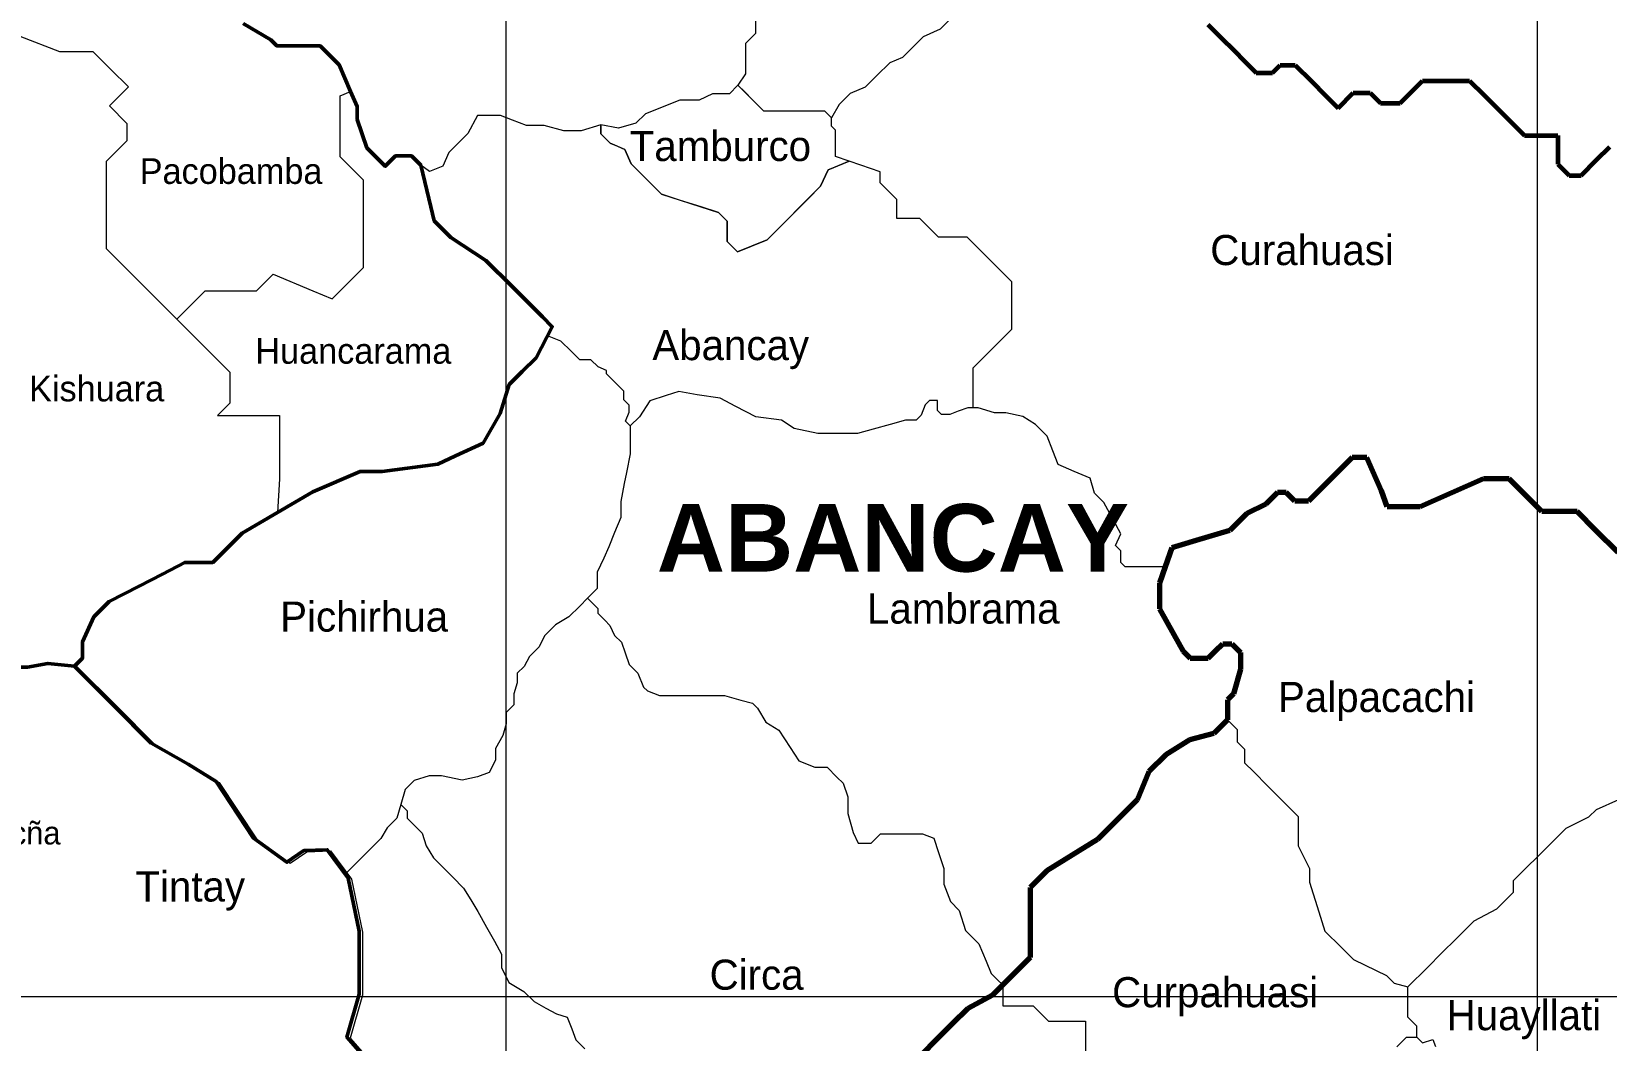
# Model space of a CAD drawing. Header units: metres. Extents: x 766932 to 768173, y 8405668 to 8406206.
# Drawn here: x 768093.03 to 768099.96, y 8406160.22 to 8406164.66 of the extents above; entities that cross this region are included whole.
import ezdxf

# ---------------------------------------------------------------- set-up
doc = ezdxf.new("R2010")
doc.units = ezdxf.units.M
for name, color, linetype, lineweight in [('02', 2, 'Continuous', 20), ('Cap Prov', 94, 'Continuous', 25), ('Distrito', 212, 'Continuous', 25), ('Ejes de Coordenadas', 38, 'Continuous', 5), ('Eléctricas', 30, 'Continuous', 20), ('poste', 131, 'Continuous', 30)]:
    doc.layers.add(name, color=color, linetype=linetype, lineweight=lineweight)
doc.layers.add('05', color=5, linetype='Continuous')
doc.styles.add('century', font='GOTHIC.TTF')

msp = doc.modelspace()

# ---------------------------------------------------------------- linework, layer by layer
at = {"lineweight": 60}
for p, q in [((768098.2019, 8406164.6915), (768098.2658, 8406164.6275)), ((768098.2658, 8406164.6275), (768098.3112, 8406164.5821)), ((768098.3112, 8406164.5821), (768098.369, 8406164.5244)), ((768098.369, 8406164.5244), (768098.4144, 8406164.479)), ((768098.4867, 8406164.479), (768098.5208, 8406164.5131)), ((768098.5208, 8406164.5131), (768098.5858, 8406164.5131)), ((768098.5858, 8406164.5131), (768098.6574, 8406164.4414)), ((768098.4144, 8406164.479), (768098.4867, 8406164.479)), ((768098.6574, 8406164.4414), (768098.7193, 8406164.3795)), ((768099.0873, 8406164.3843), (768099.1471, 8406164.4441)), ((768099.1471, 8406164.4441), (768099.2462, 8406164.4441)), ((768099.2462, 8406164.4441), (768099.3535, 8406164.4441)), ((768099.3535, 8406164.4441), (768099.4175, 8406164.3801)), ((768098.7193, 8406164.3795), (768098.775, 8406164.3238)), ((768098.775, 8406164.3238), (768098.8417, 8406164.3905)), ((768098.8417, 8406164.3905), (768098.916, 8406164.3905)), ((768098.916, 8406164.3905), (768098.9614, 8406164.3451)), ((768098.9614, 8406164.3451), (768099.0481, 8406164.3451)), ((768099.0481, 8406164.3451), (768099.0873, 8406164.3843)), ((768099.4175, 8406164.3801), (768099.4629, 8406164.3347)), ((768099.4629, 8406164.3347), (768099.5289, 8406164.2687)), ((768099.5289, 8406164.2687), (768099.5949, 8406164.2027)), ((768099.5949, 8406164.2027), (768099.6755, 8406164.2027)), ((768099.6755, 8406164.2027), (768099.7416, 8406164.2027)), ((768099.7416, 8406164.2027), (768099.7416, 8406164.1513)), ((768099.7416, 8406164.1513), (768099.7416, 8406164.077)), ((768099.9128, 8406164.0956), (768099.9706, 8406164.1534)), ((768099.7416, 8406164.077), (768099.7911, 8406164.0275)), ((768099.8448, 8406164.0275), (768099.9128, 8406164.0956)), ((768099.7911, 8406164.0275), (768099.8448, 8406164.0275))]:
    msp.add_line(p, q, dxfattribs=at)
at = {"layer": '02', "linetype": 'Continuous', "lineweight": 5}
for points in [[(768092.9746, 8406164.64), (768093.1482, 8406164.5731), (768093.2951, 8406164.5731), (768093.3751, 8406164.493), (768093.4519, 8406164.4163), (768093.4519, 8406164.4163), (768093.3685, 8406164.3329), (768093.4452, 8406164.2562), (768093.4452, 8406164.1795), (768093.3535, 8406164.0878), (768093.3535, 8406163.9794), (768093.3535, 8406163.8327), (768093.3535, 8406163.706), (768093.4511, 8406163.6084), (768093.5813, 8406163.4782), (768093.6647, 8406163.3948), (768093.8048, 8406163.2547), (768093.8982, 8406163.1613), (768093.8982, 8406163.0256), (768093.8437, 8406162.9711), (768093.8437, 8406162.9711), (768093.8982, 8406162.9711), (768094.0028, 8406162.9711), (768094.0028, 8406162.9711), (768094.1163, 8406162.9711), (768094.1163, 8406162.8788), (768094.1163, 8406162.7988), (768094.1163, 8406162.6921), (768094.108, 8406162.5438)], [(768093.6647, 8406163.3948), (768093.7891, 8406163.5192), (768093.8826, 8406163.5192), (768094.0161, 8406163.5192), (768094.0161, 8406163.5192), (768094.0895, 8406163.5926), (768094.2632, 8406163.5192), (768094.3479, 8406163.4834), (768094.4102, 8406163.5457), (768094.487, 8406163.6224), (768094.487, 8406163.6993), (768094.487, 8406163.826), (768094.487, 8406163.9327), (768094.487, 8406164.0061), (768094.3844, 8406164.1087), (768094.3844, 8406164.1087), (768094.3844, 8406164.2529), (768094.3844, 8406164.3775), (768094.4298, 8406164.3971)]]:
    msp.add_lwpolyline(points, dxfattribs=at)
at = {"layer": '02'}
for points in [[(768093.2144, 8406161.8677), (768093.0978, 8406161.8799), (768093.0077, 8406161.863), (768092.9579, 8406161.863), (768092.9067, 8406161.8118), (768092.7766, 8406161.7281), (768092.6337, 8406161.7281), (768092.5498, 8406161.7281), (768092.4721, 8406161.7281), (768092.4161, 8406161.6722), (768092.2825, 8406161.5946)], [(768093.2144, 8406161.8677), (768093.3861, 8406161.6959), (768093.5527, 8406161.5294), (768093.7149, 8406161.4362), (768093.8375, 8406161.36), (768094.0014, 8406161.1121), (768094.0014, 8406161.1121), (768094.1495, 8406161.0049), (768094.2235, 8406161.0558), (768094.3265, 8406161.0596), (768094.4192, 8406160.9354), (768094.4679, 8406160.7015), (768094.4679, 8406160.4241), (768094.4137, 8406160.2355), (768094.6307, 8406159.9875)], [(768093.2285, 8406161.863), (768093.4003, 8406161.6912), (768093.5668, 8406161.5246), (768093.7291, 8406161.4315), (768093.8517, 8406161.3553), (768094.0156, 8406161.1074), (768094.0156, 8406161.1074), (768094.1637, 8406161.0002), (768094.2377, 8406161.0511), (768094.3406, 8406161.0549), (768094.4334, 8406160.9307), (768094.482, 8406160.6968), (768094.482, 8406160.4194), (768094.4279, 8406160.2307), (768094.6449, 8406159.9828)]]:
    msp.add_lwpolyline(points, dxfattribs=at)
at = {"layer": 'Cap Prov', "color": 2, "lineweight": 70}
for p, q in [((768098.8043, 8406162.7533), (768098.7652, 8406162.7142)), ((768098.8372, 8406162.7862), (768098.8043, 8406162.7533)), ((768098.9013, 8406162.7862), (768098.8372, 8406162.7862)), ((768098.9281, 8406162.7255), (768098.9013, 8406162.7862)), ((768098.7652, 8406162.7142), (768098.7223, 8406162.6713)), ((768098.966, 8406162.6398), (768098.9281, 8406162.7255)), ((768099.4142, 8406162.6921), (768099.1357, 8406162.5683)), ((768099.5278, 8406162.6921), (768099.4142, 8406162.6921)), ((768099.6721, 8406162.5478), (768099.5278, 8406162.6921)), ((768098.509, 8406162.6322), (768098.4573, 8406162.5805)), ((768098.5469, 8406162.6322), (768098.509, 8406162.6322)), ((768098.5847, 8406162.5943), (768098.5469, 8406162.6322)), ((768098.6807, 8406162.6297), (768098.6454, 8406162.5943)), ((768098.7223, 8406162.6713), (768098.6807, 8406162.6297)), ((768098.9913, 8406162.5683), (768098.966, 8406162.6398)), ((768098.4573, 8406162.5805), (768098.3727, 8406162.5389)), ((768098.6454, 8406162.5943), (768098.5847, 8406162.5943)), ((768099.1357, 8406162.5683), (768098.9913, 8406162.5683)), ((768099.8269, 8406162.5478), (768099.6721, 8406162.5478)), ((768099.9094, 8406162.4653), (768099.8269, 8406162.5478)), ((768098.3235, 8406162.4897), (768098.2982, 8406162.4644)), ((768098.3727, 8406162.5389), (768098.3235, 8406162.4897)), ((768098.1505, 8406162.4203), (768098.088, 8406162.4017)), ((768098.2982, 8406162.4644), (768098.1505, 8406162.4203)), ((768100.0074, 8406162.3673), (768099.9094, 8406162.4653)), ((768098.0435, 8406162.3884), (768098.0142, 8406162.3043)), ((768098.088, 8406162.4017), (768098.0435, 8406162.3884)), ((768098.0142, 8406162.3043), (768097.9895, 8406162.2334)), ((768097.9895, 8406162.2334), (768097.9895, 8406162.1807)), ((768097.9895, 8406162.1807), (768097.9895, 8406162.1202)), ((768097.9895, 8406162.1202), (768098.052, 8406162.0076)), ((768098.052, 8406162.0076), (768098.093, 8406161.9339)), ((768098.093, 8406161.9339), (768098.124, 8406161.9029)), ((768098.2035, 8406161.9029), (768098.2357, 8406161.935)), ((768098.2357, 8406161.935), (768098.2672, 8406161.9666)), ((768098.2672, 8406161.9666), (768098.2672, 8406161.9666)), ((768098.2672, 8406161.9666), (768098.307, 8406161.9666)), ((768098.307, 8406161.9666), (768098.3458, 8406161.9278)), ((768098.3458, 8406161.9278), (768098.3458, 8406161.8537)), ((768098.124, 8406161.9029), (768098.1682, 8406161.9029)), ((768098.1682, 8406161.9029), (768098.2035, 8406161.9029)), ((768098.3458, 8406161.8537), (768098.3146, 8406161.7453)), ((768098.3146, 8406161.7453), (768098.2881, 8406161.7188)), ((768098.2881, 8406161.7188), (768098.2881, 8406161.6671)), ((768098.2881, 8406161.6671), (768098.2881, 8406161.6318)), ((768098.2881, 8406161.6318), (768098.2282, 8406161.5718)), ((768098.1227, 8406161.5435), (768098.0167, 8406161.4779)), ((768098.2282, 8406161.5718), (768098.1227, 8406161.5435)), ((768098.0167, 8406161.4779), (768097.9423, 8406161.4035)), ((768097.9423, 8406161.4035), (768097.8905, 8406161.2787)), ((768097.8905, 8406161.2787), (768097.7167, 8406161.1049)), ((768097.7167, 8406161.1049), (768097.4937, 8406160.967)), ((768097.4937, 8406160.967), (768097.4205, 8406160.8938)), ((768097.4205, 8406160.8938), (768097.4205, 8406160.798)), ((768097.4205, 8406160.798), (768097.4205, 8406160.682)), ((768097.4205, 8406160.682), (768097.4205, 8406160.5862)), ((768097.4205, 8406160.5862), (768097.3461, 8406160.5117)), ((768097.3461, 8406160.5117), (768097.254, 8406160.4196)), ((768097.254, 8406160.4196), (768097.1453, 8406160.3617)), ((768097.1453, 8406160.3617), (768097.0772, 8406160.2936)), ((768097.0772, 8406160.2936), (768097.0267, 8406160.2431)), ((768097.0267, 8406160.2431), (768096.9222, 8406160.1386))]:
    msp.add_line(p, q, dxfattribs=at)
at = {"layer": 'Cap Prov', "lineweight": 50}
for points in [[(768093.9574, 8406164.6952), (768094.0786, 8406164.6237), (768094.105, 8406164.5973), (768094.2153, 8406164.5973), (768094.2961, 8406164.5973), (768094.3792, 8406164.5143), (768094.4298, 8406164.3971), (768094.4587, 8406164.3301), (768094.4587, 8406164.2729), (768094.5012, 8406164.1487), (768094.5447, 8406164.1052), (768094.582, 8406164.0679), (768094.6271, 8406164.113), (768094.6659, 8406164.113), (768094.697, 8406164.113), (768094.7382, 8406164.0719), (768094.7826, 8406163.889), (768094.7975, 8406163.8275), (768094.8711, 8406163.7539), (768095.025, 8406163.653), (768095.1399, 8406163.5381), (768095.2735, 8406163.4045), (768095.3169, 8406163.361), (768095.2456, 8406163.2246), (768095.185, 8406163.164), (768095.1276, 8406163.1065), (768095.0871, 8406162.9793), (768095.0125, 8406162.8489), (768094.8913, 8406162.793), (768094.8129, 8406162.7568), (768094.5681, 8406162.7247), (768094.4718, 8406162.7247), (768094.2635, 8406162.6346), (768093.9524, 8406162.4529), (768093.8546, 8406162.3551), (768093.8235, 8406162.324), (768093.7007, 8406162.324), (768093.6013, 8406162.2729), (768093.4988, 8406162.2202), (768093.3675, 8406162.1526), (768093.2991, 8406162.0842), (768093.2501, 8406161.9748), (768093.2501, 8406161.9034), (768093.2501, 8406161.9034), (768093.2144, 8406161.8677)], [(768093.2144, 8406161.8677), (768093.0978, 8406161.8799), (768093.0077, 8406161.863), (768092.9579, 8406161.863), (768092.9067, 8406161.8118), (768092.7766, 8406161.7281), (768092.6337, 8406161.7281), (768092.5498, 8406161.7281), (768092.4721, 8406161.7281), (768092.4161, 8406161.6722), (768092.2825, 8406161.5946)], [(768093.2144, 8406161.8677), (768093.3861, 8406161.6959), (768093.5527, 8406161.5294), (768093.7149, 8406161.4362), (768093.8375, 8406161.36), (768094.0014, 8406161.1121), (768094.0014, 8406161.1121), (768094.1495, 8406161.0049), (768094.2235, 8406161.0558), (768094.3265, 8406161.0596), (768094.4192, 8406160.9354), (768094.4679, 8406160.7015), (768094.4679, 8406160.4241), (768094.4137, 8406160.2355), (768094.6307, 8406159.9875)]]:
    msp.add_lwpolyline(points, dxfattribs=at)
at = {"layer": 'Ejes de Coordenadas', "linetype": 'Continuous'}
for p, q in [((768095.1129, 8406169.7804), (768095.1129, 8406151.1889)), ((768099.6511, 8406169.7804), (768099.6511, 8406151.1889)), ((768084.7366, 8406160.4145), (768105.365, 8406160.4145))]:
    msp.add_line(p, q, dxfattribs=at)
at = {"layer": 'Eléctricas', "linetype": 'Continuous', "lineweight": 5}
for p, q in [((768095.4726, 8406162.1664), (768095.5174, 8406162.1217)), ((768095.5174, 8406162.1217), (768095.5174, 8406162.1006)), ((768095.5174, 8406162.1006), (768095.5482, 8406162.0698)), ((768095.5482, 8406162.0698), (768095.5707, 8406162.0472)), ((768095.5707, 8406162.0472), (768095.5911, 8406162.0028)), ((768095.5911, 8406162.0028), (768095.6212, 8406161.9727)), ((768095.6212, 8406161.9727), (768095.6377, 8406161.9261)), ((768095.6377, 8406161.9261), (768095.6559, 8406161.875)), ((768095.6559, 8406161.875), (768095.6935, 8406161.8375)), ((768095.6935, 8406161.8375), (768095.719, 8406161.7757)), ((768095.719, 8406161.7757), (768095.7356, 8406161.7592)), ((768095.7356, 8406161.7592), (768095.7883, 8406161.7382)), ((768095.7883, 8406161.7382), (768095.8665, 8406161.7382)), ((768095.8665, 8406161.7382), (768095.9087, 8406161.7382)), ((768095.9087, 8406161.7382), (768095.987, 8406161.7382)), ((768095.987, 8406161.7382), (768096.0743, 8406161.7382)), ((768096.0743, 8406161.7382), (768096.1465, 8406161.7186)), ((768096.1465, 8406161.7186), (768096.1975, 8406161.7048)), ((768096.1975, 8406161.7048), (768096.22, 8406161.6823)), ((768096.22, 8406161.6823), (768096.2564, 8406161.6209)), ((768096.2564, 8406161.6209), (768096.3136, 8406161.5863)), ((768096.3136, 8406161.5863), (768096.3636, 8406161.509)), ((768096.3636, 8406161.509), (768096.4014, 8406161.4505)), ((768096.4014, 8406161.4505), (768096.4719, 8406161.4233)), ((768096.4719, 8406161.4233), (768096.5261, 8406161.4233)), ((768096.5261, 8406161.4233), (768096.5698, 8406161.3796)), ((768096.5698, 8406161.3796), (768096.5968, 8406161.3526)), ((768096.5968, 8406161.3526), (768096.618, 8406161.2924)), ((768096.618, 8406161.2924), (768096.618, 8406161.2187)), ((768096.618, 8406161.2187), (768096.6405, 8406161.136)), ((768096.6405, 8406161.136), (768096.6632, 8406161.0884)), ((768096.6632, 8406161.0884), (768096.7204, 8406161.0884)), ((768096.7204, 8406161.0884), (768096.7618, 8406161.1298)), ((768096.7618, 8406161.1298), (768096.8378, 8406161.1298)), ((768096.8378, 8406161.1298), (768096.8965, 8406161.1298)), ((768096.8965, 8406161.1298), (768096.9462, 8406161.1298)), ((768096.9462, 8406161.1298), (768096.9959, 8406161.111)), ((768096.9959, 8406161.111), (768097.017, 8406161.0478)), ((768097.017, 8406161.0478), (768097.0403, 8406160.9779)), ((768097.0403, 8406160.9779), (768097.0403, 8406160.908)), ((768097.0403, 8406160.908), (768097.0696, 8406160.8313)), ((768097.0696, 8406160.8313), (768097.108, 8406160.7929)), ((768097.108, 8406160.7929), (768097.1359, 8406160.705)), ((768097.1359, 8406160.705), (768097.1946, 8406160.6463)), ((768097.1946, 8406160.6463), (768097.2264, 8406160.5691)), ((768097.2264, 8406160.5691), (768097.2484, 8406160.5159)), ((768097.2484, 8406160.5159), (768097.2762, 8406160.488)), ((768097.2762, 8406160.488), (768097.2993, 8406160.4649))]:
    msp.add_line(p, q, dxfattribs=at)
for points in [[(768096.1975, 8406165.5793), (768096.1975, 8406165.4875), (768096.1477, 8406165.4378), (768096.2006, 8406165.3849), (768096.2006, 8406165.3215), (768096.2852, 8406165.2823), (768096.3184, 8406165.2491), (768096.3667, 8406165.2008), (768096.4029, 8406165.1646), (768096.4029, 8406165.1133), (768096.4029, 8406165.053), (768096.3577, 8406165.0077), (768096.3215, 8406164.9112), (768096.2671, 8406164.8568), (768096.2671, 8406164.7814), (768096.2113, 8406164.7256), (768096.2113, 8406164.6517), (768096.1667, 8406164.6072), (768096.1667, 8406164.5431), (768096.1667, 8406164.4737), (768096.1341, 8406164.4243)], [(768097.2252, 8406165.1584), (768097.2252, 8406165.1157), (768097.1946, 8406165.1157), (768097.1545, 8406165.0756), (768097.1113, 8406165.0323), (768097.0785, 8406164.9996), (768097.051, 8406164.9385), (768097.0911, 8406164.8984), (768097.1186, 8406164.8709), (768097.1186, 8406164.8098), (768097.1186, 8406164.7655), (768097.069, 8406164.7159), (768097.0236, 8406164.6705), (768096.9497, 8406164.6368), (768096.9011, 8406164.5882), (768096.8589, 8406164.546), (768096.8018, 8406164.5228), (768096.7459, 8406164.4669), (768096.6942, 8406164.4152), (768096.6286, 8406164.3878), (768096.5801, 8406164.3392), (768096.5453, 8406164.2809)], [(768096.6239, 8406164.0898), (768096.5634, 8406164.1109), (768096.5634, 8406164.1375), (768096.5634, 8406164.186), (768096.5634, 8406164.2261), (768096.5453, 8406164.2442), (768096.5453, 8406164.2809), (768096.5161, 8406164.3101), (768096.4532, 8406164.3101), (768096.3877, 8406164.3101), (768096.3244, 8406164.3101), (768096.2483, 8406164.3101), (768096.1985, 8406164.3599), (768096.1637, 8406164.3947), (768096.1341, 8406164.4243), (768096.0963, 8406164.3864), (768096.0223, 8406164.3864), (768095.9632, 8406164.359), (768095.8787, 8406164.359), (768095.8048, 8406164.3295), (768095.7269, 8406164.2983), (768095.6854, 8406164.2568), (768095.6084, 8406164.2345), (768095.5313, 8406164.2493)], [(768095.5313, 8406164.2493), (768095.5313, 8406164.2103), (768095.5725, 8406164.1691), (768095.6042, 8406164.1554), (768095.6358, 8406164.1417), (768095.6636, 8406164.0787), (768095.7981, 8406163.9441), (768096.0484, 8406163.8639), (768096.0871, 8406163.8252), (768096.0871, 8406163.7359), (768096.1326, 8406163.6904), (768096.2622, 8406163.7438), (768096.4975, 8406163.9792), (768096.5315, 8406164.0514), (768096.6239, 8406164.0898), (768096.5634, 8406164.1109), (768096.5634, 8406164.2261), (768096.5453, 8406164.2442), (768096.5453, 8406164.2809), (768096.5161, 8406164.3101), (768096.2483, 8406164.3101), (768096.1341, 8406164.4243), (768096.0963, 8406164.3864), (768096.0223, 8406164.3864), (768095.9632, 8406164.359), (768095.8787, 8406164.359), (768095.7269, 8406164.2983), (768095.6854, 8406164.2568), (768095.6084, 8406164.2345), (768095.5313, 8406164.2493)], [(768097.1689, 8406163.0044), (768097.1689, 8406163.0921), (768097.1689, 8406163.1808), (768097.2441, 8406163.256), (768097.3388, 8406163.3507), (768097.3388, 8406163.4589), (768097.3388, 8406163.5595), (768097.2788, 8406163.6196), (768097.2048, 8406163.6936), (768097.1426, 8406163.7557), (768097.0173, 8406163.7557), (768096.9349, 8406163.8382), (768096.8337, 8406163.8382), (768096.8337, 8406163.9205), (768096.7597, 8406163.9945), (768096.7597, 8406164.0425), (768096.6749, 8406164.0721), (768096.6239, 8406164.0898), (768096.5609, 8406164.0636), (768096.5315, 8406164.0514), (768096.4975, 8406163.9792), (768096.4427, 8406163.9243), (768096.3814, 8406163.8631), (768096.3181, 8406163.7998), (768096.2622, 8406163.7438), (768096.1934, 8406163.7155), (768096.1326, 8406163.6904), (768096.0871, 8406163.7359), (768096.0871, 8406163.7703), (768096.0871, 8406163.8252), (768096.0484, 8406163.8639), (768095.9717, 8406163.8885), (768095.8814, 8406163.9174), (768095.7981, 8406163.9441), (768095.766, 8406163.9763), (768095.7111, 8406164.0312), (768095.6636, 8406164.0787), (768095.6358, 8406164.1417), (768095.5725, 8406164.1691), (768095.5313, 8406164.2103), (768095.5313, 8406164.2493), (768095.4437, 8406164.224), (768095.3676, 8406164.224), (768095.281, 8406164.2472), (768095.2029, 8406164.2472), (768095.1416, 8406164.2704), (768095.0885, 8406164.2905), (768095.0445, 8406164.2905), (768094.9875, 8406164.2905), (768094.9452, 8406164.2113), (768094.9041, 8406164.1702), (768094.8618, 8406164.1279), (768094.8354, 8406164.0678), (768094.7763, 8406164.0446), (768094.7382, 8406164.0719)], [(768095.6601, 8406162.925), (768095.6398, 8406162.9453), (768095.6549, 8406162.986), (768095.6549, 8406163.0158), (768095.6315, 8406163.0392), (768095.6315, 8406163.0783), (768095.5956, 8406163.1141), (768095.5552, 8406163.1546), (768095.5552, 8406163.1691), (768095.5185, 8406163.1847), (768095.4873, 8406163.2159), (768095.4376, 8406163.2159), (768095.3999, 8406163.2536), (768095.3552, 8406163.2983), (768095.296, 8406163.321)], [(768098.0142, 8406162.3043), (768097.9476, 8406162.3043), (768097.8909, 8406162.3043), (768097.8381, 8406162.3043), (768097.8191, 8406162.3234), (768097.8191, 8406162.3758), (768097.7958, 8406162.3991), (768097.8188, 8406162.4505), (768097.7866, 8406162.5096), (768097.7439, 8406162.5882), (768097.7035, 8406162.6286), (768097.6836, 8406162.6949), (768097.614, 8406162.7245), (768097.5434, 8406162.7546), (768097.52, 8406162.8146), (768097.4945, 8406162.8802), (768097.4437, 8406162.931), (768097.3871, 8406162.9658), (768097.3125, 8406162.9825), (768097.2635, 8406162.9825), (768097.1914, 8406163.0044), (768097.1463, 8406163.0044), (768097.1038, 8406162.9903), (768097.0665, 8406162.9748), (768097.0291, 8406162.9748), (768097.0118, 8406162.9922), (768097.0118, 8406163.0224), (768097.0118, 8406163.0366), (768096.9763, 8406163.0366), (768096.9577, 8406163.0179), (768096.9403, 8406162.9723), (768096.9178, 8406162.9497), (768096.8707, 8406162.9497), (768096.8038, 8406162.9311), (768096.7293, 8406162.9103), (768096.6604, 8406162.8912), (768096.5694, 8406162.8912), (768096.4851, 8406162.8912), (768096.3821, 8406162.9129), (768096.3255, 8406162.9502), (768096.2134, 8406162.9643), (768096.1246, 8406163.0106), (768096.0552, 8406163.0468), (768095.9546, 8406163.0621), (768095.8734, 8406163.0763), (768095.8179, 8406163.0582), (768095.7459, 8406163.0348), (768095.7007, 8406162.9655), (768095.6601, 8406162.925), (768095.6601, 8406162.8613), (768095.6601, 8406162.8015), (768095.6438, 8406162.7205), (768095.6339, 8406162.6712), (768095.6181, 8406162.5926), (768095.6181, 8406162.5223), (768095.591, 8406162.4554), (768095.5657, 8406162.393), (768095.5434, 8406162.3435), (768095.5152, 8406162.2812), (768095.5152, 8406162.209), (768095.4726, 8406162.1664), (768095.4378, 8406162.1317), (768095.3902, 8406162.0841), (768095.3308, 8406162.0495), (768095.316, 8406162.0347), (768095.2825, 8406162.0012), (768095.26, 8406161.953), (768095.2175, 8406161.9105), (768095.1928, 8406161.8661), (768095.1632, 8406161.8365), (768095.1632, 8406161.7941), (768095.1477, 8406161.7465), (768095.1477, 8406161.6976), (768095.1143, 8406161.6641), (768095.1143, 8406161.6139), (768095.1001, 8406161.5625), (768095.0679, 8406161.5059), (768095.0679, 8406161.4544), (768095.0396, 8406161.3991), (768094.9881, 8406161.3811), (768094.9198, 8406161.3656), (768094.8294, 8406161.3857), (768094.7753, 8406161.3857), (768094.7096, 8406161.3651), (768094.669, 8406161.3246), (768094.6504, 8406161.2596), (768094.6326, 8406161.198), (768094.5906, 8406161.156), (768094.5628, 8406161.1091), (768094.5113, 8406161.0576), (768094.4817, 8406161.028), (768094.4455, 8406160.9918), (768094.4064, 8406160.9527)], [(768094.6504, 8406161.2596), (768094.6788, 8406161.2312), (768094.6788, 8406161.1989), (768094.7096, 8406161.1681), (768094.745, 8406161.1327), (768094.7623, 8406161.0766), (768094.7945, 8406161.0239), (768094.8357, 8406160.9827), (768094.8795, 8406160.9389), (768094.9271, 8406160.8913), (768094.9581, 8406160.8399), (768094.989, 8406160.7885), (768095.0277, 8406160.7194), (768095.0621, 8406160.6581), (768095.0942, 8406160.6006), (768095.0942, 8406160.5418), (768095.1256, 8406160.4749), (768095.1926, 8406160.4363), (768095.2376, 8406160.3913), (768095.2892, 8406160.363), (768095.3363, 8406160.3371), (768095.3832, 8406160.3231), (768095.4026, 8406160.271), (768095.4201, 8406160.2239), (768095.4599, 8406160.1842)]]:
    msp.add_lwpolyline(points, dxfattribs=at)
at = {"layer": 'poste', "color": 2, "linetype": 'Continuous', "lineweight": 5}
for points in [[(768098.2881, 8406161.6318), (768098.3304, 8406161.5894), (768098.3304, 8406161.5349), (768098.3637, 8406161.5017), (768098.3637, 8406161.4426), (768098.4042, 8406161.4021), (768098.4647, 8406161.3416), (768098.5029, 8406161.3034), (768098.5411, 8406161.2652), (768098.6, 8406161.2062), (768098.6, 8406161.1434), (768098.6, 8406161.0766), (768098.6487, 8406160.9779), (768098.6487, 8406160.9174), (768098.6901, 8406160.7869), (768098.7172, 8406160.7015), (768098.7883, 8406160.6304), (768098.8424, 8406160.5762), (768098.9418, 8406160.5291), (768098.9882, 8406160.507), (768099.0224, 8406160.4728), (768099.0823, 8406160.4559)], [(768099.1209, 8406160.2348), (768099.1209, 8406160.284), (768099.0823, 8406160.3225), (768099.0823, 8406160.3986), (768099.0823, 8406160.4559), (768099.1681, 8406160.5417), (768099.2318, 8406160.6054), (768099.2939, 8406160.6675), (768099.3736, 8406160.7471), (768099.4739, 8406160.7996), (768099.5471, 8406160.8729), (768099.5471, 8406160.9238), (768099.606, 8406160.9827), (768099.6522, 8406161.0289), (768099.7127, 8406161.0894), (768099.778, 8406161.1547), (768099.8785, 8406161.2039), (768099.9119, 8406161.2373), (768100.0107, 8406161.2814)], [(768097.3, 8406160.4657), (768097.3, 8406160.3736), (768097.4337, 8406160.3736), (768097.5013, 8406160.3059), (768097.6629, 8406160.3059), (768097.6629, 8406160.1748)], [(768099.0335, 8406160.1922), (768099.0761, 8406160.2348), (768099.1209, 8406160.2348), (768099.1459, 8406160.2098), (768099.1926, 8406160.2253), (768099.2032, 8406160.1933)]]:
    msp.add_lwpolyline(points, dxfattribs=at)

# ---------------------------------------------------------------- texts
at = {"layer": '05', "insert": (768095.7769, 8406162.5811), "char_height": 0.29754, "attachment_point": 1, "style": 'century'}
msp.add_mtext('{\\fArial|b1|i0|c0|p34;ABANCAY}', dxfattribs=at)
at = {"layer": 'Distrito', "linetype": 'Continuous', "lineweight": 5, "attachment_point": 1, "style": 'century'}
for s, insert, char_height, width in [('Tamburco', (768095.6579, 8406164.223), 0.13255, 1.677093), ('Pacobamba', (768093.5015, 8406164.1025), 0.11267, 1.425529), ('Curahuasi', (768098.2125, 8406163.7651), 0.13255, 1.677093), ('Huancarama', (768094.0104, 8406163.3112), 0.11267, 1.425529), ('Abancay', (768095.7573, 8406163.3469), 0.13255, 1.677093), ('Kishuara', (768093.0146, 8406163.1456), 0.11267, 1.425529), ('Pichirhua', (768094.1197, 8406162.1521), 0.13255, 1.677093), ('Lambrama', (768096.7019, 8406162.1874), 0.13255, 1.677093), ('Palpacachi', (768098.5105, 8406161.7984), 0.13255, 1.677093), ('Chacña', (768092.6858, 8406161.1844), 0.1014, 1.282976), ('Tintay', (768093.4824, 8406160.9645), 0.13255, 1.677093), ('Circa', (768096.0094, 8406160.5763), 0.13255, 1.677093), ('Curpahuasi', (768097.7807, 8406160.4993), 0.13255, 1.677093), ('Huayllati', (768099.2527, 8406160.3983), 0.13255, 1.677093)]:
    msp.add_mtext(s, dxfattribs=dict(at, insert=insert, char_height=char_height, width=width))

doc.saveas('drawing.dxf')
